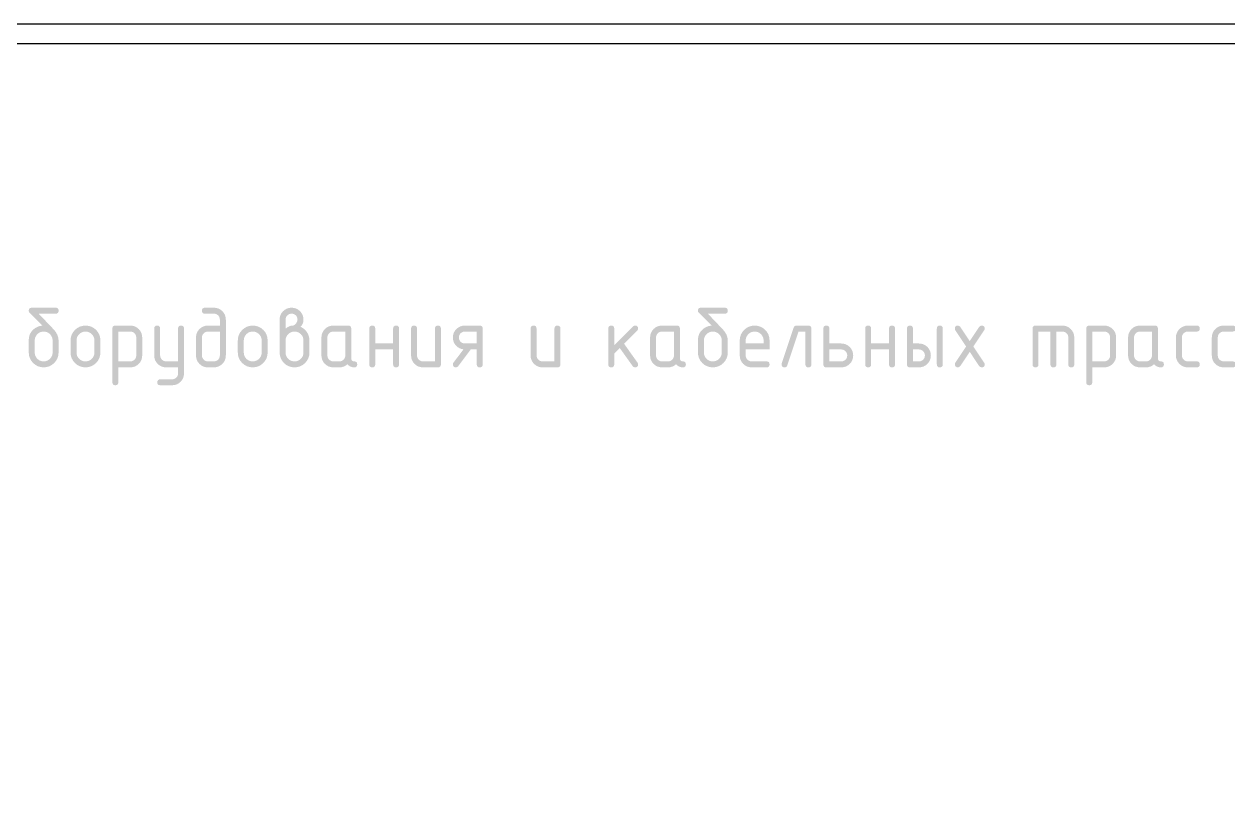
# Model space of a CAD drawing. Header units: millimetres. Extents: x 0 to 420, y 0 to 297.
# Drawn here: x 111.4 to 216.9, y 228.4 to 296.9 of the extents above; entities that cross this region are included whole.
import ezdxf

# ---------------------------------------------------------------- set-up
doc = ezdxf.new("R2010")
doc.units = ezdxf.units.MM
doc.layers.get('0').update_dxf_attribs({"linetype": 'CONTINUOUS'})

msp = doc.modelspace()

# ---------------------------------------------------------------- hatches: boundary and pattern name
at = {"true_color": 0x000007}
h = msp.add_hatch(color=0, dxfattribs=at)
h.paths.add_polyline_path([(114.467015, 269.180137), (114.467015, 268.134482), (114.443055, 267.872904), (114.371242, 267.631429), (114.25168, 267.410107), (114.084472, 267.208991), (113.883132, 267.04187), (113.661897, 266.922497), (113.420714, 266.850873), (113.159533, 266.826999), (112.897955, 266.850873), (112.65648, 266.922497), (112.435158, 267.04187), (112.234042, 267.208991), (112.066921, 267.410107), (111.947548, 267.631429), (111.875925, 267.872904), (111.85205, 268.134482), (111.85205, 269.180137), (111.86262, 269.370748), (111.894339, 269.548194), (111.947219, 269.712488), (112.021273, 269.863644), (112.116515, 270.001674), (112.232957, 270.126591), (112.370612, 270.238408), (112.529494, 270.337138), (112.80076, 270.449999), (113.052597, 270.48762), (111.903313, 271.636903), (111.864866, 271.701051), (111.85205, 271.791244), (111.86838, 271.907404), (111.917369, 271.990439), (111.999018, 272.040298), (112.113326, 272.056929), (114.209047, 272.056929), (114.323441, 272.040514), (114.405279, 271.991335), (114.454458, 271.909497), (114.470874, 271.795102), (114.454458, 271.680794), (114.405279, 271.599145), (114.323441, 271.550156), (114.209047, 271.533826), (112.723521, 271.533826), (114.038721, 270.150827), (114.2261, 269.920867), (114.359942, 269.682432), (114.440247, 269.435522)], flags=0)
h.paths.add_polyline_path([(113.943912, 268.134482), (113.943912, 269.180137), (113.929546, 269.336708), (113.886448, 269.481445), (113.814618, 269.614296), (113.714055, 269.735211), (113.59315, 269.835773), (113.460358, 269.907603), (113.315785, 269.950701), (113.159533, 269.965068), (113.002729, 269.950701), (112.858018, 269.907603), (112.725296, 269.835773), (112.604459, 269.735211), (112.503983, 269.614296), (112.432342, 269.481445), (112.389433, 269.336708), (112.375153, 269.180137), (112.375153, 268.134482), (112.38933, 267.976257), (112.431929, 267.830693), (112.503053, 267.697842), (112.602805, 267.577754), (112.722893, 267.478001), (112.855744, 267.406877), (113.001308, 267.364279), (113.159533, 267.350102), (113.315785, 267.364468), (113.460358, 267.407566), (113.59315, 267.479397), (113.714055, 267.579959), (113.814618, 267.700787), (113.886448, 267.833449), (113.929546, 267.977997)], flags=0)
h = msp.add_hatch(color=0, dxfattribs=at)
h.paths.add_polyline_path([(129.12313, 271.010723), (129.12313, 267.873206), (129.104019, 267.661763), (129.046718, 267.467373), (128.95128, 267.29014), (128.817757, 267.130167), (128.657043, 266.997454), (128.48, 266.902722), (128.286627, 266.845921), (128.076924, 266.826999), (127.553821, 266.826999), (127.342378, 266.846024), (127.147988, 266.903136), (126.970755, 266.998384), (126.810782, 267.131821), (126.678387, 267.292543), (126.583819, 267.469647), (126.527079, 267.663184), (126.508165, 267.873206), (126.508165, 269.441964), (126.527191, 269.653321), (126.584302, 269.847521), (126.67955, 270.024564), (126.812987, 270.184451), (126.973701, 270.316932), (127.150744, 270.41169), (127.344118, 270.46862), (127.553821, 270.48762), (128.600027, 270.48762), (128.600027, 271.010723), (128.590622, 271.117159), (128.562407, 271.21481), (128.515381, 271.303573), (128.449545, 271.383344), (128.369774, 271.44918), (128.281011, 271.496206), (128.18336, 271.524421), (128.076924, 271.533826), (127.292544, 271.533826), (127.178236, 271.550156), (127.096587, 271.599145), (127.047598, 271.680794), (127.031268, 271.795102), (127.047598, 271.909497), (127.096587, 271.991335), (127.178236, 272.040514), (127.292544, 272.056929), (128.076924, 272.056929), (128.288289, 272.037818), (128.482549, 271.980517), (128.659756, 271.88508), (128.819962, 271.751556), (128.952443, 271.590843), (129.047201, 271.413799), (129.104131, 271.220426)], flags=0)
h.paths.add_polyline_path([(128.600027, 267.873206), (128.600027, 269.965068), (127.553821, 269.965068), (127.448814, 269.955473), (127.352076, 269.926758), (127.263606, 269.879026), (127.183404, 269.812381), (127.116845, 269.731869), (127.069302, 269.643296), (127.040777, 269.546661), (127.031268, 269.441964), (127.031268, 267.873206), (127.040889, 267.769543), (127.069785, 267.673528), (127.118007, 267.585161), (127.185609, 267.504443), (127.266319, 267.436841), (127.354625, 267.388618), (127.450476, 267.359723), (127.553821, 267.350102), (128.076924, 267.350102), (128.18162, 267.359611), (128.278255, 267.388136), (128.366829, 267.435678), (128.44734, 267.502238), (128.513986, 267.582526), (128.561718, 267.671185), (128.590433, 267.768113)], flags=0)
h = msp.add_hatch(color=0, dxfattribs=at)
h.paths.add_polyline_path([(134.359326, 270.226344), (134.522021, 270.340652), (134.677791, 270.422301), (134.826739, 270.47129), (134.96897, 270.48762), (135.048638, 270.498997), (135.125515, 270.533164), (135.199499, 270.590171), (135.270485, 270.670072), (135.371219, 270.840397), (135.404981, 271.010723), (135.395576, 271.117159), (135.367361, 271.21481), (135.320335, 271.303573), (135.2545, 271.383344), (135.174728, 271.44918), (135.085966, 271.496206), (134.988314, 271.524421), (134.881878, 271.533826), (134.776872, 271.524232), (134.680133, 271.495517), (134.591663, 271.447785), (134.511461, 271.38114), (134.444902, 271.300628), (134.39736, 271.212054), (134.368834, 271.115419), (134.359326, 271.010723)], flags=0)
h.paths.add_polyline_path([(135.666257, 270.380684), (135.837212, 270.294281), (135.989614, 270.185554), (136.123516, 270.054502), (136.23897, 269.901127), (136.33166, 269.732661), (136.397996, 269.556341), (136.437873, 269.372167), (136.451188, 269.180137), (136.451188, 268.134482), (136.427227, 267.871328), (136.355414, 267.629155), (136.235852, 267.407859), (136.068645, 267.207337), (135.867305, 267.040939), (135.646069, 266.922084), (135.404887, 266.85077), (135.143705, 266.826999), (134.880552, 266.850873), (134.638379, 266.922497), (134.417083, 267.04187), (134.216561, 267.208991), (134.050163, 267.410107), (133.931307, 267.631429), (133.859994, 267.872904), (133.836223, 268.134482), (133.836223, 271.010723), (133.855248, 271.222088), (133.912359, 271.416348), (134.007608, 271.593556), (134.141045, 271.753761), (134.301758, 271.886242), (134.478802, 271.981), (134.672175, 272.03793), (134.881878, 272.056929), (135.093243, 272.037818), (135.287504, 271.980517), (135.464711, 271.88508), (135.624916, 271.751556), (135.757397, 271.590843), (135.852155, 271.413799), (135.909085, 271.220426), (135.928085, 271.010723), (135.911669, 270.822517), (135.86249, 270.654776), (135.780652, 270.507498)], flags=0)
h.paths.add_polyline_path([(135.928085, 268.134482), (135.928085, 269.180137), (135.913822, 269.336708), (135.871034, 269.481445), (135.79972, 269.614296), (135.699882, 269.735211), (135.57957, 269.835773), (135.446805, 269.907603), (135.301534, 269.950701), (135.143705, 269.965068), (134.985481, 269.950701), (134.839917, 269.907603), (134.707065, 269.835773), (134.586978, 269.735211), (134.487225, 269.614296), (134.416101, 269.481445), (134.373503, 269.336708), (134.359326, 269.180137), (134.359326, 268.134482), (134.373503, 267.976257), (134.416101, 267.830693), (134.487225, 267.697842), (134.586978, 267.577754), (134.707065, 267.478001), (134.839917, 267.406877), (134.985481, 267.364279), (135.143705, 267.350102), (135.301534, 267.364468), (135.446805, 267.407566), (135.57957, 267.479397), (135.699882, 267.579959), (135.79972, 267.700787), (135.871034, 267.833449), (135.913822, 267.977997)], flags=0)
h = msp.add_hatch(color=0, dxfattribs=at)
h.paths.add_polyline_path([(173.107724, 269.180137), (173.107724, 268.134482), (173.083763, 267.872904), (173.01195, 267.631429), (172.892388, 267.410107), (172.725181, 267.208991), (172.523841, 267.04187), (172.302605, 266.922497), (172.061423, 266.850873), (171.800241, 266.826999), (171.538664, 266.850873), (171.297189, 266.922497), (171.075867, 267.04187), (170.874751, 267.208991), (170.707629, 267.410107), (170.588257, 267.631429), (170.516633, 267.872904), (170.492759, 268.134482), (170.492759, 269.180137), (170.503329, 269.370748), (170.535047, 269.548194), (170.587927, 269.712488), (170.661982, 269.863644), (170.757224, 270.001674), (170.873666, 270.126591), (171.011321, 270.238408), (171.170202, 270.337138), (171.441469, 270.449999), (171.693306, 270.48762), (170.544022, 271.636903), (170.505575, 271.701051), (170.492759, 271.791244), (170.509089, 271.907404), (170.558078, 271.990439), (170.639727, 272.040298), (170.754035, 272.056929), (172.849755, 272.056929), (172.96415, 272.040514), (173.045988, 271.991335), (173.095167, 271.909497), (173.111583, 271.795102), (173.095167, 271.680794), (173.045988, 271.599145), (172.96415, 271.550156), (172.849755, 271.533826), (171.36423, 271.533826), (172.67943, 270.150827), (172.866809, 269.920867), (173.000651, 269.682432), (173.080956, 269.435522)], flags=0)
h.paths.add_polyline_path([(172.584621, 268.134482), (172.584621, 269.180137), (172.570255, 269.336708), (172.527157, 269.481445), (172.455326, 269.614296), (172.354764, 269.735211), (172.233858, 269.835773), (172.101067, 269.907603), (171.956494, 269.950701), (171.800241, 269.965068), (171.643438, 269.950701), (171.498727, 269.907603), (171.366004, 269.835773), (171.245168, 269.735211), (171.144691, 269.614296), (171.073051, 269.481445), (171.030142, 269.336708), (171.015862, 269.180137), (171.015862, 268.134482), (171.030039, 267.976257), (171.072637, 267.830693), (171.143761, 267.697842), (171.243514, 267.577754), (171.363601, 267.478001), (171.496453, 267.406877), (171.642017, 267.364279), (171.800241, 267.350102), (171.956494, 267.364468), (172.101067, 267.407566), (172.233858, 267.479397), (172.354764, 267.579959), (172.455326, 267.700787), (172.527157, 267.833449), (172.570255, 267.977997)], flags=0)
h = msp.add_hatch(color=0, dxfattribs=at)
h.paths.add_polyline_path([(115.516079, 268.134482), (115.516079, 269.180137), (115.539953, 269.441396), (115.611577, 269.682707), (115.730949, 269.903969), (115.898071, 270.105076), (116.099187, 270.272284), (116.320509, 270.391846), (116.561984, 270.463659), (116.823561, 270.48762), (117.088059, 270.463952), (117.330955, 270.392948), (117.552354, 270.274609), (117.752359, 270.108935), (117.918034, 269.90893), (118.036373, 269.687531), (118.107376, 269.444634), (118.131044, 269.180137), (118.131044, 268.134482), (118.107083, 267.872904), (118.03527, 267.631429), (117.915708, 267.410107), (117.748501, 267.208991), (117.547161, 267.04187), (117.325925, 266.922497), (117.084743, 266.850873), (116.823561, 266.826999), (116.561984, 266.850873), (116.320509, 266.922497), (116.099187, 267.04187), (115.898071, 267.208991), (115.730949, 267.410107), (115.611577, 267.631429), (115.539953, 267.872904)], flags=0)
h.paths.add_polyline_path([(117.607941, 268.134482), (117.607941, 269.180137), (117.593575, 269.336708), (117.550477, 269.481445), (117.478646, 269.614296), (117.378084, 269.735211), (117.257178, 269.835773), (117.124387, 269.907603), (116.979814, 269.950701), (116.823561, 269.965068), (116.666758, 269.950701), (116.522047, 269.907603), (116.389324, 269.835773), (116.268488, 269.735211), (116.168011, 269.614296), (116.096371, 269.481445), (116.053462, 269.336708), (116.039182, 269.180137), (116.039182, 268.134482), (116.053359, 267.976257), (116.095957, 267.830693), (116.167081, 267.697842), (116.266834, 267.577754), (116.386921, 267.478001), (116.519773, 267.406877), (116.665337, 267.364279), (116.823561, 267.350102), (116.979814, 267.364468), (117.124387, 267.407566), (117.257178, 267.479397), (117.378084, 267.579959), (117.478646, 267.700787), (117.550477, 267.833449), (117.593575, 267.977997)], flags=0)
h = msp.add_hatch(color=0, dxfattribs=at)
h.paths.add_polyline_path([(119.180108, 270.226344), (119.196437, 270.340652), (119.245427, 270.422301), (119.327075, 270.47129), (119.441384, 270.48762), (120.748866, 270.48762), (120.960232, 270.46862), (121.154492, 270.41169), (121.331699, 270.316932), (121.491904, 270.184451), (121.624386, 270.024564), (121.719143, 269.847521), (121.776073, 269.653321), (121.795073, 269.441964), (121.795073, 267.873206), (121.776073, 267.663184), (121.719143, 267.469647), (121.624386, 267.292543), (121.491904, 267.131821), (121.331699, 266.998384), (121.154492, 266.903136), (120.960232, 266.846024), (120.748866, 266.826999), (119.703211, 266.826999), (119.703211, 265.519516), (119.686795, 265.405208), (119.637616, 265.323559), (119.555778, 265.27457), (119.441384, 265.25824), (119.327075, 265.27457), (119.245427, 265.323559), (119.196437, 265.405208), (119.180108, 265.519516)], flags=0)
h.paths.add_polyline_path([(119.703211, 269.965068), (119.703211, 267.350102), (120.748866, 267.350102), (120.853563, 267.359611), (120.950198, 267.388136), (121.038771, 267.435678), (121.119283, 267.502238), (121.185928, 267.582526), (121.23366, 267.671185), (121.262375, 267.768113), (121.27197, 267.873206), (121.27197, 269.441964), (121.262564, 269.548314), (121.234349, 269.645776), (121.187324, 269.734349), (121.121488, 269.814035), (121.041717, 269.879956), (120.952954, 269.927171), (120.855303, 269.955576), (120.748866, 269.965068)], flags=0)
for points in [[(124.935998, 266.296179), (124.935998, 266.826999), (123.889792, 266.826999), (123.678349, 266.846024), (123.48396, 266.903136), (123.306727, 266.998384), (123.146754, 267.131821), (123.014359, 267.292543), (122.919791, 267.469647), (122.86305, 267.663184), (122.844136, 267.873206), (122.844136, 270.226344), (122.860466, 270.340652), (122.909455, 270.422301), (122.991104, 270.47129), (123.105412, 270.48762), (123.219807, 270.47129), (123.301645, 270.422301), (123.350824, 270.340652), (123.36724, 270.226344), (123.36724, 267.873206), (123.37686, 267.769543), (123.405756, 267.673528), (123.453979, 267.585161), (123.52158, 267.504443), (123.60229, 267.436841), (123.690596, 267.388618), (123.786447, 267.359723), (123.889792, 267.350102), (124.935998, 267.350102), (124.935998, 270.226344), (124.952328, 270.340652), (125.001317, 270.422301), (125.082966, 270.47129), (125.197274, 270.48762), (125.311669, 270.47129), (125.393507, 270.422301), (125.442686, 270.340652), (125.459102, 270.226344), (125.459102, 266.303896), (125.440395, 266.094511), (125.384274, 265.901302), (125.29074, 265.724319), (125.159792, 265.563614), (125.001576, 265.43009), (124.826307, 265.334652), (124.634087, 265.277352), (124.425022, 265.25824), (123.36724, 265.25824), (123.252613, 265.27457), (123.1708, 265.323559), (123.121751, 265.405208), (123.105412, 265.519516), (123.125256, 265.616737), (123.184787, 265.701969), (123.270019, 265.761224), (123.36724, 265.780792), (124.412895, 265.780792), (124.519331, 265.789982), (124.616983, 265.817517), (124.705745, 265.863345), (124.785517, 265.927416), (124.851352, 266.005654), (124.898378, 266.093194), (124.926593, 266.190035)], [(142.215459, 268.395758), (142.215459, 267.088275), (142.199043, 266.973967), (142.149864, 266.892318), (142.068026, 266.843329), (141.953631, 266.826999), (141.839323, 266.843329), (141.757674, 266.892318), (141.708685, 266.973967), (141.692355, 267.088275), (141.692355, 270.226344), (141.708685, 270.340652), (141.757674, 270.422301), (141.839323, 270.47129), (141.953631, 270.48762), (142.068026, 270.47129), (142.149864, 270.422301), (142.199043, 270.340652), (142.215459, 270.226344), (142.215459, 268.918861), (143.784217, 268.918861), (143.784217, 270.226344), (143.800547, 270.340652), (143.849536, 270.422301), (143.931185, 270.47129), (144.045493, 270.48762), (144.159888, 270.47129), (144.241726, 270.422301), (144.290905, 270.340652), (144.307321, 270.226344), (144.307321, 267.088275), (144.290905, 266.973967), (144.241726, 266.892318), (144.159888, 266.843329), (144.045493, 266.826999), (143.931185, 266.843329), (143.849536, 266.892318), (143.800547, 266.973967), (143.784217, 267.088275), (143.784217, 268.395758)], [(147.971349, 270.226344), (147.971349, 267.088275), (147.954933, 266.973967), (147.905755, 266.892318), (147.823916, 266.843329), (147.709522, 266.826999), (146.402039, 266.826999), (146.190597, 266.845921), (145.996207, 266.902722), (145.818974, 266.997454), (145.659001, 267.130167), (145.526606, 267.29014), (145.432038, 267.467373), (145.375298, 267.661763), (145.356384, 267.873206), (145.356384, 270.226344), (145.372714, 270.340652), (145.421703, 270.422301), (145.503352, 270.47129), (145.61766, 270.48762), (145.732055, 270.47129), (145.813893, 270.422301), (145.863071, 270.340652), (145.879487, 270.226344), (145.879487, 267.873206), (145.889108, 267.769543), (145.918004, 267.673528), (145.966226, 267.585161), (146.033828, 267.504443), (146.114538, 267.436841), (146.202844, 267.388618), (146.298695, 267.359723), (146.402039, 267.350102), (147.448246, 267.350102), (147.448246, 270.226344), (147.464576, 270.340652), (147.513565, 270.422301), (147.595214, 270.47129), (147.709522, 270.48762), (147.823916, 270.47129), (147.905755, 270.422301), (147.954933, 270.340652)], [(158.443485, 270.226344), (158.443485, 267.088275), (158.427069, 266.973967), (158.37789, 266.892318), (158.296052, 266.843329), (158.181658, 266.826999), (156.874175, 266.826999), (156.662732, 266.845921), (156.468343, 266.902722), (156.29111, 266.997454), (156.131137, 267.130167), (155.998742, 267.29014), (155.904174, 267.467373), (155.847433, 267.661763), (155.82852, 267.873206), (155.82852, 270.226344), (155.844849, 270.340652), (155.893839, 270.422301), (155.975487, 270.47129), (156.089796, 270.48762), (156.20419, 270.47129), (156.286028, 270.422301), (156.335207, 270.340652), (156.351623, 270.226344), (156.351623, 267.873206), (156.361243, 267.769543), (156.390139, 267.673528), (156.438362, 267.585161), (156.505963, 267.504443), (156.586673, 267.436841), (156.674979, 267.388618), (156.770831, 267.359723), (156.874175, 267.350102), (157.920381, 267.350102), (157.920381, 270.226344), (157.936711, 270.340652), (157.985701, 270.422301), (158.067349, 270.47129), (158.181658, 270.48762), (158.296052, 270.47129), (158.37789, 270.422301), (158.427069, 270.340652)], [(163.159729, 268.768379), (164.803453, 270.412654), (164.88772, 270.46874), (164.989764, 270.48762), (165.104159, 270.47129), (165.185997, 270.422301), (165.235176, 270.340652), (165.251591, 270.226344), (165.231748, 270.129123), (165.172216, 270.043891), (164.022933, 268.895159), (165.199777, 267.239308), (165.2385, 267.164549), (165.251591, 267.084416), (165.235176, 266.971641), (165.185997, 266.891216), (165.104159, 266.843036), (164.989764, 266.826999), (164.866016, 266.854698), (164.772034, 266.937793), (163.647004, 268.518679), (163.159729, 268.031404), (163.159729, 267.088275), (163.143314, 266.973967), (163.094135, 266.892318), (163.012297, 266.843329), (162.897902, 266.826999), (162.783594, 266.843329), (162.701945, 266.892318), (162.652956, 266.973967), (162.636626, 267.088275), (162.636626, 270.226344), (162.652956, 270.340652), (162.701945, 270.422301), (162.783594, 270.47129), (162.897902, 270.48762), (163.012297, 270.47129), (163.094135, 270.422301), (163.143314, 270.340652), (163.159729, 270.226344)], [(179.128299, 270.48762), (180.173954, 270.48762), (180.288349, 270.47129), (180.370187, 270.422301), (180.419366, 270.340652), (180.435782, 270.226344), (180.435782, 267.088275), (180.419366, 266.973967), (180.370187, 266.892318), (180.288349, 266.843329), (180.173954, 266.826999), (180.059646, 266.843329), (179.977997, 266.892318), (179.929008, 266.973967), (179.912678, 267.088275), (179.912678, 269.965068), (179.314059, 269.965068), (178.327934, 267.005041), (178.290219, 266.926993), (178.236639, 266.871372), (178.167247, 266.838075), (178.082092, 266.826999), (177.967784, 266.843553), (177.886135, 266.893283), (177.837146, 266.976292), (177.820816, 267.092685), (177.832392, 267.171508), (178.866472, 270.273748), (178.909553, 270.367162), (178.96762, 270.434014), (179.04057, 270.474201)], [(185.671977, 268.395758), (185.671977, 267.088275), (185.655561, 266.973967), (185.606383, 266.892318), (185.524544, 266.843329), (185.41015, 266.826999), (185.295842, 266.843329), (185.214193, 266.892318), (185.165204, 266.973967), (185.148874, 267.088275), (185.148874, 270.226344), (185.165204, 270.340652), (185.214193, 270.422301), (185.295842, 270.47129), (185.41015, 270.48762), (185.524544, 270.47129), (185.606383, 270.422301), (185.655561, 270.340652), (185.671977, 270.226344), (185.671977, 268.918861), (187.240736, 268.918861), (187.240736, 270.226344), (187.257066, 270.340652), (187.306055, 270.422301), (187.387704, 270.47129), (187.502012, 270.48762), (187.616406, 270.47129), (187.698245, 270.422301), (187.747423, 270.340652), (187.763839, 270.226344), (187.763839, 267.088275), (187.747423, 266.973967), (187.698245, 266.892318), (187.616406, 266.843329), (187.502012, 266.826999), (187.387704, 266.843329), (187.306055, 266.892318), (187.257066, 266.973967), (187.240736, 267.088275), (187.240736, 268.395758)], [(194.629438, 268.657585), (195.575875, 267.234898), (195.608879, 267.16448), (195.619972, 267.088275), (195.603556, 266.973967), (195.554377, 266.892318), (195.472539, 266.843329), (195.358145, 266.826999), (195.232123, 266.855593), (195.140415, 266.941652), (194.312489, 268.185745), (193.484013, 266.941652), (193.391891, 266.855593), (193.266283, 266.826999), (193.166581, 266.846154), (193.082177, 266.904169), (193.024161, 266.988574), (193.005007, 267.088275), (193.015824, 267.16448), (193.048553, 267.234898), (193.99554, 268.657585), (193.048553, 270.07972), (193.015824, 270.149931), (193.005007, 270.226344), (193.021336, 270.340652), (193.070326, 270.422301), (193.151974, 270.47129), (193.266283, 270.48762), (193.391891, 270.458819), (193.484013, 270.372967), (194.312489, 269.132732), (195.140415, 270.372967), (195.232123, 270.458819), (195.358145, 270.48762), (195.472539, 270.471505), (195.554377, 270.423196), (195.603556, 270.342745), (195.619972, 270.230202), (195.608879, 270.150827), (195.575875, 270.07972)], [(200.074389, 270.48762), (202.428078, 270.48762), (202.637463, 270.468508), (202.830672, 270.411207), (203.007655, 270.31577), (203.168361, 270.182246), (203.301884, 270.021541), (203.397322, 269.844558), (203.454622, 269.651349), (203.473734, 269.441964), (203.473734, 267.088275), (203.457404, 266.973967), (203.408415, 266.892318), (203.326766, 266.843329), (203.212458, 266.826999), (203.097831, 266.843329), (203.016018, 266.892318), (202.966969, 266.973967), (202.950631, 267.088275), (202.950631, 269.441964), (202.941225, 269.548314), (202.91301, 269.645776), (202.865985, 269.734349), (202.800149, 269.814035), (202.720464, 269.879956), (202.63189, 269.927171), (202.534429, 269.955576), (202.428078, 269.965068), (201.904975, 269.965068), (201.904975, 267.088275), (201.888559, 266.973967), (201.839381, 266.892318), (201.757542, 266.843329), (201.643148, 266.826999), (201.52884, 266.843329), (201.447191, 266.892318), (201.398202, 266.973967), (201.381872, 267.088275), (201.381872, 269.965068), (200.336216, 269.965068), (200.336216, 267.088275), (200.319801, 266.973967), (200.270622, 266.892318), (200.188784, 266.843329), (200.074389, 266.826999), (199.960081, 266.843329), (199.878432, 266.892318), (199.829443, 266.973967), (199.813113, 267.088275), (199.813113, 270.226344), (199.829443, 270.340652), (199.878432, 270.422301), (199.960081, 270.47129)], [(212.904404, 269.441964), (212.904404, 267.873206), (212.914024, 267.769543), (212.94292, 267.673528), (212.991143, 267.585161), (213.058744, 267.504443), (213.139454, 267.436841), (213.227761, 267.388618), (213.323612, 267.359723), (213.426956, 267.350102), (214.211335, 267.350102), (214.32573, 267.333686), (214.407568, 267.284508), (214.456747, 267.202669), (214.473163, 267.088275), (214.456747, 266.973967), (214.407568, 266.892318), (214.32573, 266.843329), (214.211335, 266.826999), (213.426956, 266.826999), (213.215513, 266.845921), (213.021124, 266.902722), (212.843891, 266.997454), (212.683918, 267.130167), (212.551523, 267.29014), (212.456955, 267.467373), (212.400214, 267.661763), (212.381301, 267.873206), (212.381301, 269.441964), (212.400214, 269.653321), (212.456955, 269.847521), (212.551523, 270.024564), (212.683918, 270.184451), (212.843891, 270.316932), (213.021124, 270.41169), (213.215513, 270.46862), (213.426956, 270.48762), (214.211335, 270.48762), (214.32573, 270.47129), (214.407568, 270.422301), (214.456747, 270.340652), (214.473163, 270.226344), (214.456747, 270.112035), (214.407568, 270.030387), (214.32573, 269.981397), (214.211335, 269.965068), (213.426956, 269.965068), (213.321949, 269.955473), (213.225211, 269.926758), (213.136741, 269.879026), (213.056539, 269.812381), (212.98998, 269.731869), (212.942438, 269.643296), (212.913912, 269.546661)], [(216.048482, 269.441964), (216.048482, 267.873206), (216.058102, 267.769543), (216.086998, 267.673528), (216.135221, 267.585161), (216.202822, 267.504443), (216.283532, 267.436841), (216.371838, 267.388618), (216.46769, 267.359723), (216.571034, 267.350102), (217.355413, 267.350102), (217.469808, 267.333686), (217.551646, 267.284508), (217.600825, 267.202669), (217.61724, 267.088275), (217.600825, 266.973967), (217.551646, 266.892318), (217.469808, 266.843329), (217.355413, 266.826999), (216.571034, 266.826999), (216.359591, 266.845921), (216.165202, 266.902722), (215.987969, 266.997454), (215.827996, 267.130167), (215.695601, 267.29014), (215.601033, 267.467373), (215.544292, 267.661763), (215.525378, 267.873206), (215.525378, 269.441964), (215.544292, 269.653321), (215.601033, 269.847521), (215.695601, 270.024564), (215.827996, 270.184451), (215.987969, 270.316932), (216.165202, 270.41169), (216.359591, 270.46862), (216.571034, 270.48762), (217.355413, 270.48762), (217.469808, 270.47129), (217.551646, 270.422301), (217.600825, 270.340652), (217.61724, 270.226344), (217.600825, 270.112035), (217.551646, 270.030387), (217.469808, 269.981397), (217.355413, 269.965068), (216.571034, 269.965068), (216.466027, 269.955473), (216.369289, 269.926758), (216.280819, 269.879026), (216.200617, 269.812381), (216.134058, 269.731869), (216.086516, 269.643296), (216.05799, 269.546661)]]:
    msp.add_hatch(color=0, dxfattribs=at).paths.add_polyline_path(points, flags=0)
h = msp.add_hatch(color=0, dxfattribs=at)
h.paths.add_polyline_path([(130.172194, 268.134482), (130.172194, 269.180137), (130.196068, 269.441396), (130.267692, 269.682707), (130.387065, 269.903969), (130.554186, 270.105076), (130.755302, 270.272284), (130.976624, 270.391846), (131.218099, 270.463659), (131.479677, 270.48762), (131.744174, 270.463952), (131.98707, 270.392948), (132.208469, 270.274609), (132.408474, 270.108935), (132.574149, 269.90893), (132.692488, 269.687531), (132.763491, 269.444634), (132.787159, 269.180137), (132.787159, 268.134482), (132.763199, 267.872904), (132.691386, 267.631429), (132.571823, 267.410107), (132.404616, 267.208991), (132.203276, 267.04187), (131.98204, 266.922497), (131.740858, 266.850873), (131.479677, 266.826999), (131.218099, 266.850873), (130.976624, 266.922497), (130.755302, 267.04187), (130.554186, 267.208991), (130.387065, 267.410107), (130.267692, 267.631429), (130.196068, 267.872904)], flags=0)
h.paths.add_polyline_path([(132.264056, 268.134482), (132.264056, 269.180137), (132.24969, 269.336708), (132.206592, 269.481445), (132.134761, 269.614296), (132.034199, 269.735211), (131.913293, 269.835773), (131.780502, 269.907603), (131.635929, 269.950701), (131.479677, 269.965068), (131.322873, 269.950701), (131.178162, 269.907603), (131.045439, 269.835773), (130.924603, 269.735211), (130.824127, 269.614296), (130.752486, 269.481445), (130.709577, 269.336708), (130.695297, 269.180137), (130.695297, 268.134482), (130.709474, 267.976257), (130.752072, 267.830693), (130.823196, 267.697842), (130.922949, 267.577754), (131.043037, 267.478001), (131.175888, 267.406877), (131.321452, 267.364279), (131.479677, 267.350102), (131.635929, 267.364468), (131.780502, 267.407566), (131.913293, 267.479397), (132.034199, 267.579959), (132.134761, 267.700787), (132.206592, 267.833449), (132.24969, 267.977997)], flags=0)
h = msp.add_hatch(color=0, dxfattribs=at)
h.paths.add_polyline_path([(139.592113, 269.965068), (138.545907, 269.965068), (138.4409, 269.955473), (138.344162, 269.926758), (138.255692, 269.879026), (138.17549, 269.812381), (138.108931, 269.731869), (138.061389, 269.643296), (138.032863, 269.546661), (138.023355, 269.441964), (138.023355, 267.873206), (138.032975, 267.769543), (138.061871, 267.673528), (138.110094, 267.585161), (138.177695, 267.504443), (138.258405, 267.436841), (138.346711, 267.388618), (138.442563, 267.359723), (138.545907, 267.350102), (139.06901, 267.350102), (139.173707, 267.359611), (139.270342, 267.388136), (139.358915, 267.435678), (139.439427, 267.502238), (139.506072, 267.582526), (139.553804, 267.671185), (139.582519, 267.768113), (139.592113, 267.873206)], flags=0)
h.paths.add_polyline_path([(140.637769, 267.088275), (140.621439, 266.973967), (140.57245, 266.892318), (140.490801, 266.843329), (140.376493, 266.826999), (140.202352, 266.844276), (140.044592, 266.896176), (139.903266, 266.982803), (139.778424, 267.10426), (139.625565, 266.982803), (139.456377, 266.896176), (139.270858, 266.844276), (139.06901, 266.826999), (138.545907, 266.826999), (138.334464, 266.845921), (138.140075, 266.902722), (137.962842, 266.997454), (137.802869, 267.130167), (137.670474, 267.29014), (137.575906, 267.467373), (137.519165, 267.661763), (137.500251, 267.873206), (137.500251, 269.441964), (137.519165, 269.653321), (137.575906, 269.847521), (137.670474, 270.024564), (137.802869, 270.184451), (137.962842, 270.316932), (138.140075, 270.41169), (138.334464, 270.46862), (138.545907, 270.48762), (139.853389, 270.48762), (139.967784, 270.47129), (140.049622, 270.422301), (140.098801, 270.340652), (140.115217, 270.226344), (140.115217, 267.611378), (140.131546, 267.49707), (140.180536, 267.415421), (140.262184, 267.366432), (140.376493, 267.350102), (140.490801, 267.333686), (140.57245, 267.284508), (140.621439, 267.202669)], flags=0)
h = msp.add_hatch(color=0, dxfattribs=at)
h.paths.add_polyline_path([(149.951415, 268.404026), (149.758051, 268.44299), (149.582308, 268.512753), (149.424238, 268.613315), (149.283894, 268.744677), (149.168543, 268.898044), (149.086214, 269.065415), (149.036855, 269.246739), (149.020413, 269.441964), (149.039326, 269.653321), (149.096067, 269.847521), (149.190635, 270.024564), (149.32303, 270.184451), (149.483003, 270.316932), (149.660236, 270.41169), (149.854625, 270.46862), (150.066068, 270.48762), (151.373551, 270.48762), (151.487945, 270.47129), (151.569784, 270.422301), (151.618962, 270.340652), (151.635378, 270.226344), (151.635378, 267.088275), (151.618962, 266.973967), (151.569784, 266.892318), (151.487945, 266.843329), (151.373551, 266.826999), (151.259243, 266.843329), (151.177594, 266.892318), (151.128605, 266.973967), (151.112275, 267.088275), (151.112275, 268.395758), (150.581455, 268.395758), (149.491702, 266.933935), (149.399511, 266.853595), (149.281689, 266.826999), (149.167381, 266.843329), (149.085732, 266.892318), (149.036743, 266.973967), (149.020413, 267.088275), (149.033229, 267.173438), (149.071676, 267.247025)], flags=0)
h.paths.add_polyline_path([(149.543516, 269.441964), (149.553137, 269.338611), (149.582032, 269.2427), (149.630255, 269.15423), (149.697856, 269.073201), (149.778566, 269.0056), (149.866873, 268.957377), (149.962724, 268.928481), (150.066068, 268.918861), (151.112275, 268.918861), (151.112275, 269.965068), (150.066068, 269.965068), (149.961062, 269.955473), (149.864323, 269.926758), (149.775853, 269.879026), (149.695652, 269.812381), (149.629092, 269.731869), (149.58155, 269.643296), (149.553025, 269.546661)], flags=0)
h = msp.add_hatch(color=0, dxfattribs=at)
h.paths.add_polyline_path([(168.392517, 269.965068), (167.34631, 269.965068), (167.241304, 269.955473), (167.144566, 269.926758), (167.056095, 269.879026), (166.975894, 269.812381), (166.909334, 269.731869), (166.861792, 269.643296), (166.833267, 269.546661), (166.823758, 269.441964), (166.823758, 267.873206), (166.833379, 267.769543), (166.862274, 267.673528), (166.910497, 267.585161), (166.978099, 267.504443), (167.058808, 267.436841), (167.147115, 267.388618), (167.242966, 267.359723), (167.34631, 267.350102), (167.869414, 267.350102), (167.97411, 267.359611), (168.070745, 267.388136), (168.159318, 267.435678), (168.23983, 267.502238), (168.306476, 267.582526), (168.354207, 267.671185), (168.382922, 267.768113), (168.392517, 267.873206)], flags=0)
h.paths.add_polyline_path([(169.438172, 267.088275), (169.421843, 266.973967), (169.372853, 266.892318), (169.291205, 266.843329), (169.176896, 266.826999), (169.002755, 266.844276), (168.844996, 266.896176), (168.703669, 266.982803), (168.578828, 267.10426), (168.425969, 266.982803), (168.25678, 266.896176), (168.071262, 266.844276), (167.869414, 266.826999), (167.34631, 266.826999), (167.134868, 266.845921), (166.940478, 266.902722), (166.763245, 266.997454), (166.603272, 267.130167), (166.470877, 267.29014), (166.376309, 267.467373), (166.319569, 267.661763), (166.300655, 267.873206), (166.300655, 269.441964), (166.319569, 269.653321), (166.376309, 269.847521), (166.470877, 270.024564), (166.603272, 270.184451), (166.763245, 270.316932), (166.940478, 270.41169), (167.134868, 270.46862), (167.34631, 270.48762), (168.653793, 270.48762), (168.768187, 270.47129), (168.850026, 270.422301), (168.899204, 270.340652), (168.91562, 270.226344), (168.91562, 267.611378), (168.93195, 267.49707), (168.980939, 267.415421), (169.062588, 267.366432), (169.176896, 267.350102), (169.291205, 267.333686), (169.372853, 267.284508), (169.421843, 267.202669)], flags=0)
h = msp.add_hatch(color=0, dxfattribs=at)
h.paths.add_polyline_path([(175.46427, 269.965068), (175.307467, 269.950701), (175.162755, 269.907603), (175.030033, 269.835773), (174.909196, 269.735211), (174.80872, 269.614296), (174.737079, 269.481445), (174.694171, 269.336708), (174.679891, 269.180137), (174.679891, 268.918861), (176.24865, 268.918861), (176.24865, 269.180137), (176.234284, 269.336708), (176.191185, 269.481445), (176.119355, 269.614296), (176.018793, 269.735211), (175.897887, 269.835773), (175.765096, 269.907603), (175.620523, 269.950701)], flags=0)
h.paths.add_polyline_path([(174.679891, 268.395758), (174.679891, 267.873206), (174.689511, 267.769543), (174.718407, 267.673528), (174.76663, 267.585161), (174.834231, 267.504443), (174.914941, 267.436841), (175.003248, 267.388618), (175.099099, 267.359723), (175.202443, 267.350102), (176.509926, 267.350102), (176.62432, 267.333686), (176.706158, 267.284508), (176.755337, 267.202669), (176.771753, 267.088275), (176.755337, 266.973967), (176.706158, 266.892318), (176.62432, 266.843329), (176.509926, 266.826999), (175.202443, 266.826999), (174.991, 266.845921), (174.796611, 266.902722), (174.619378, 266.997454), (174.459405, 267.130167), (174.32701, 267.29014), (174.232442, 267.467373), (174.175701, 267.661763), (174.156788, 267.873206), (174.156788, 269.180137), (174.180662, 269.441396), (174.252286, 269.682707), (174.371658, 269.903969), (174.53878, 270.105076), (174.739896, 270.272284), (174.961217, 270.391846), (175.202693, 270.463659), (175.46427, 270.48762), (175.728767, 270.463952), (175.971664, 270.392948), (176.193063, 270.274609), (176.393068, 270.108935), (176.558743, 269.90893), (176.677082, 269.687531), (176.748085, 269.444634), (176.771753, 269.180137), (176.771753, 268.395758)], flags=0)
h = msp.add_hatch(color=0, dxfattribs=at)
h.paths.add_polyline_path([(184.09981, 267.873206), (184.080811, 267.661763), (184.02388, 267.467373), (183.929123, 267.29014), (183.796642, 267.130167), (183.636436, 266.997454), (183.459229, 266.902722), (183.264969, 266.845921), (183.053604, 266.826999), (181.746121, 266.826999), (181.631813, 266.843329), (181.550164, 266.892318), (181.501175, 266.973967), (181.484845, 267.088275), (181.484845, 270.226344), (181.501175, 270.340652), (181.550164, 270.422301), (181.631813, 270.47129), (181.746121, 270.48762), (181.860516, 270.47129), (181.942354, 270.422301), (181.991533, 270.340652), (182.007948, 270.226344), (182.007948, 268.918861), (183.053604, 268.918861), (183.264969, 268.899749), (183.459229, 268.842449), (183.636436, 268.747011), (183.796642, 268.613488), (183.929123, 268.452783), (184.02388, 268.275799), (184.080811, 268.08259)], flags=0)
h.paths.add_polyline_path([(183.576707, 267.873206), (183.567302, 267.979556), (183.539087, 268.077017), (183.492061, 268.165591), (183.426225, 268.245276), (183.346454, 268.311112), (183.257691, 268.358137), (183.16004, 268.386353), (183.053604, 268.395758), (182.007948, 268.395758), (182.007948, 267.350102), (183.053604, 267.350102), (183.1583, 267.359611), (183.254935, 267.388136), (183.343509, 267.435678), (183.42402, 267.502238), (183.490666, 267.582526), (183.538398, 267.671185), (183.567113, 267.768113)], flags=0)
h = msp.add_hatch(color=0, dxfattribs=at)
h.paths.add_polyline_path([(190.904765, 267.873206), (190.885765, 267.661763), (190.828835, 267.467373), (190.734077, 267.29014), (190.601596, 267.130167), (190.441391, 266.997454), (190.264184, 266.902722), (190.069923, 266.845921), (189.858558, 266.826999), (189.074179, 266.826999), (188.95987, 266.843329), (188.878222, 266.892318), (188.829232, 266.973967), (188.812903, 267.088275), (188.812903, 270.226344), (188.829232, 270.340652), (188.878222, 270.422301), (188.95987, 270.47129), (189.074179, 270.48762), (189.188573, 270.47129), (189.270411, 270.422301), (189.31959, 270.340652), (189.336006, 270.226344), (189.336006, 268.918861), (189.858558, 268.918861), (190.069923, 268.899861), (190.264184, 268.842931), (190.441391, 268.748174), (190.601596, 268.615693), (190.734077, 268.455496), (190.828835, 268.278349), (190.885765, 268.084252)], flags=0)
h.paths.add_polyline_path([(190.381661, 267.873206), (190.372256, 267.979556), (190.344041, 268.077017), (190.297015, 268.165591), (190.23118, 268.245276), (190.151408, 268.311112), (190.062645, 268.358137), (189.964994, 268.386353), (189.858558, 268.395758), (189.336006, 268.395758), (189.336006, 267.350102), (189.858558, 267.350102), (189.963565, 267.359611), (190.060303, 267.388136), (190.148773, 267.435678), (190.228975, 267.502238), (190.29562, 267.582526), (190.343352, 267.671185), (190.372067, 267.768113)], flags=0)
h.paths.add_polyline_path([(191.427868, 270.226344), (191.444198, 270.340652), (191.493187, 270.422301), (191.574836, 270.47129), (191.689144, 270.48762), (191.803452, 270.47129), (191.885101, 270.422301), (191.93409, 270.340652), (191.95042, 270.226344), (191.95042, 267.088275), (191.93409, 266.973967), (191.885101, 266.892318), (191.803452, 266.843329), (191.689144, 266.826999), (191.574836, 266.843329), (191.493187, 266.892318), (191.444198, 266.973967), (191.427868, 267.088275)], flags=0)
h = msp.add_hatch(color=0, dxfattribs=at)
h.paths.add_polyline_path([(204.525168, 270.226344), (204.541498, 270.340652), (204.590487, 270.422301), (204.672136, 270.47129), (204.786444, 270.48762), (206.093927, 270.48762), (206.305292, 270.46862), (206.499552, 270.41169), (206.676759, 270.316932), (206.836965, 270.184451), (206.969446, 270.024564), (207.064203, 269.847521), (207.121133, 269.653321), (207.140133, 269.441964), (207.140133, 267.873206), (207.121133, 267.663184), (207.064203, 267.469647), (206.969446, 267.292543), (206.836965, 267.131821), (206.676759, 266.998384), (206.499552, 266.903136), (206.305292, 266.846024), (206.093927, 266.826999), (205.048271, 266.826999), (205.048271, 265.519516), (205.031855, 265.405208), (204.982677, 265.323559), (204.900838, 265.27457), (204.786444, 265.25824), (204.672136, 265.27457), (204.590487, 265.323559), (204.541498, 265.405208), (204.525168, 265.519516)], flags=0)
h.paths.add_polyline_path([(205.048271, 269.965068), (205.048271, 267.350102), (206.093927, 267.350102), (206.198623, 267.359611), (206.295258, 267.388136), (206.383831, 267.435678), (206.464343, 267.502238), (206.530989, 267.582526), (206.57872, 267.671185), (206.607435, 267.768113), (206.61703, 267.873206), (206.61703, 269.441964), (206.607625, 269.548314), (206.579409, 269.645776), (206.532384, 269.734349), (206.466548, 269.814035), (206.386777, 269.879956), (206.298014, 269.927171), (206.200363, 269.955576), (206.093927, 269.965068)], flags=0)
h = msp.add_hatch(color=0, dxfattribs=at)
h.paths.add_polyline_path([(210.281059, 269.965068), (209.234852, 269.965068), (209.129846, 269.955473), (209.033107, 269.926758), (208.944637, 269.879026), (208.864435, 269.812381), (208.797876, 269.731869), (208.750334, 269.643296), (208.721808, 269.546661), (208.7123, 269.441964), (208.7123, 267.873206), (208.72192, 267.769543), (208.750816, 267.673528), (208.799039, 267.585161), (208.86664, 267.504443), (208.94735, 267.436841), (209.035657, 267.388618), (209.131508, 267.359723), (209.234852, 267.350102), (209.757955, 267.350102), (209.862652, 267.359611), (209.959287, 267.388136), (210.04786, 267.435678), (210.128372, 267.502238), (210.195017, 267.582526), (210.242749, 267.671185), (210.271464, 267.768113), (210.281059, 267.873206)], flags=0)
h.paths.add_polyline_path([(211.326714, 267.088275), (211.310384, 266.973967), (211.261395, 266.892318), (211.179746, 266.843329), (211.065438, 266.826999), (210.891297, 266.844276), (210.733538, 266.896176), (210.592211, 266.982803), (210.467369, 267.10426), (210.314511, 266.982803), (210.145322, 266.896176), (209.959804, 266.844276), (209.757955, 266.826999), (209.234852, 266.826999), (209.023409, 266.845921), (208.82902, 266.902722), (208.651787, 266.997454), (208.491814, 267.130167), (208.359419, 267.29014), (208.264851, 267.467373), (208.20811, 267.661763), (208.189197, 267.873206), (208.189197, 269.441964), (208.20811, 269.653321), (208.264851, 269.847521), (208.359419, 270.024564), (208.491814, 270.184451), (208.651787, 270.316932), (208.82902, 270.41169), (209.023409, 270.46862), (209.234852, 270.48762), (210.542335, 270.48762), (210.656729, 270.47129), (210.738567, 270.422301), (210.787746, 270.340652), (210.804162, 270.226344), (210.804162, 267.611378), (210.820492, 267.49707), (210.869481, 267.415421), (210.95113, 267.366432), (211.065438, 267.350102), (211.179746, 267.333686), (211.261395, 267.284508), (211.310384, 267.202669)], flags=0)

# ---------------------------------------------------------------- linework, layer by layer
at = {"color": 0, "true_color": 0x000007}
for points in [[(0.211668, 0), (420.073667, 0), (420.073667, 296.925999), (0.211668, 296.925999)], [(7.239002, 1.735667), (418.338, 1.735667), (418.338, 295.190332), (7.239002, 295.190332)]]:
    msp.add_lwpolyline(points, close=True, dxfattribs=at)

doc.saveas('drawing.dxf')
